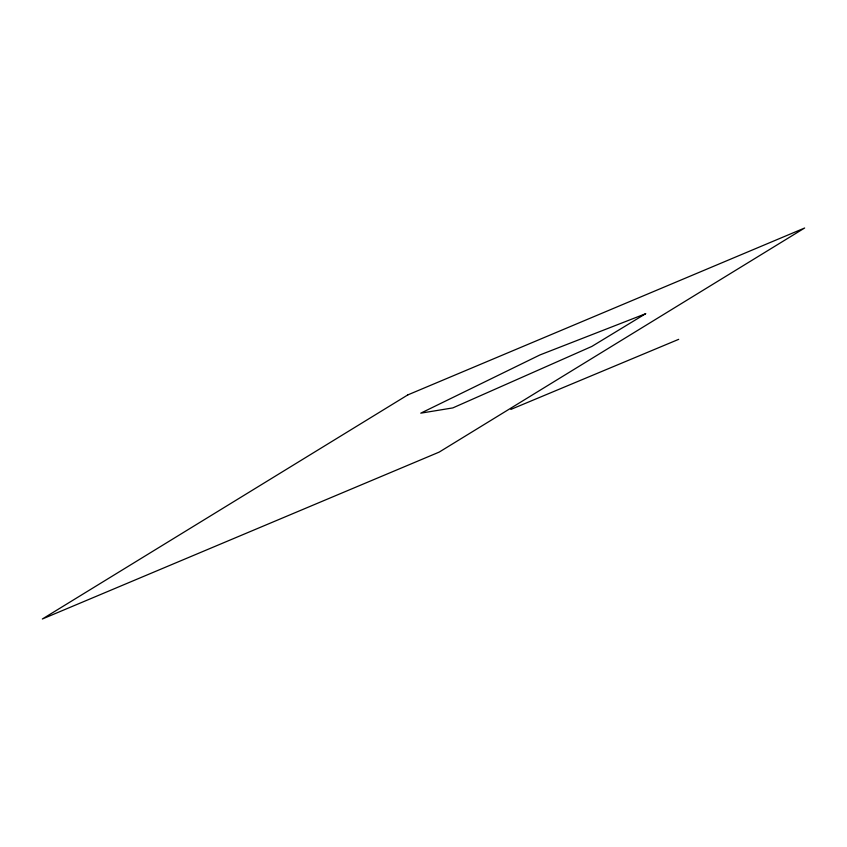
<?xml version="1.0" encoding="UTF-8"?>
<svg xmlns="http://www.w3.org/2000/svg" width="847" height="847" viewBox="0 0 847 847"><rect width="100%" height="100%" fill="white"/><g stroke="black" fill="none" stroke-linecap="round" stroke-linejoin="round"><path stroke-width="1.27" d="M510.826 409.429L678.691 339.34M407.852 394.882L42.35 618.998L439.148 452.118L804.65 228.002L407.852 394.882M645.647 313.718L591.809 346.444L452.827 407.905L420.758 413.167L539.931 354.946L645.647 313.718"/></g></svg>
